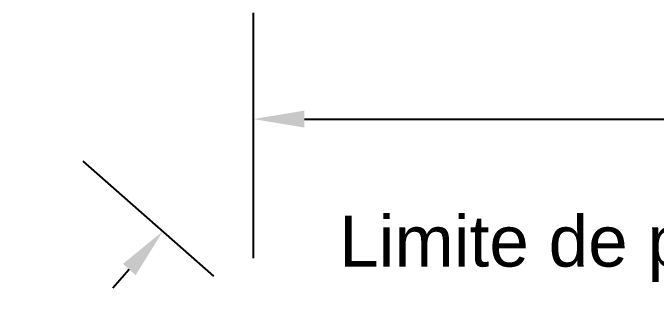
# Model space of a CAD drawing. Header units: millimetres. Extents: x 2334 to 13061, y 1687 to 13341.
# Drawn here: x 2339.06 to 2346.64, y 1728.69 to 1732.11 of the extents above; entities that cross this region are included whole.
import ezdxf

# ---------------------------------------------------------------- set-up
doc = ezdxf.new("R2010")
doc.units = ezdxf.units.MM
doc.layers.add('Cotations Lot', color=5, linetype='Continuous')
doc.layers.add('Texte', color=7, linetype='Continuous')
doc.styles.get("Standard").update_dxf_attribs({"font": 'arial.ttf'})
doc.dimstyles.new('ISO-25', dxfattribs={"dimtxt": 2.5, "dimasz": 2.5, "dimexe": 1.25, "dimexo": 0.625, "dimtad": 1, "dimtxsty": 'Standard', "dimcen": 2.5, "dimadec": 0, "dimazin": 0, "dimtfac": 1, "dimtmove": 0, "dimatfit": 3, "dimfxl": 1, "dimarcsym": 0})

# ---------------------------------------------------------------- blocks, each defined once
blk = doc.blocks.new('*D35')
at = {"layer": 'Cotations Lot', "color": 0, "lineweight": -2, "transparency": 16777216}
for p, q in [((2341.8922, 1729.2198), (2341.8922, 1732.105)), ((2362.9422, 1729.2198), (2362.9422, 1732.105)), ((2342.4922, 1730.855), (2351.0951, 1730.855)), ((2362.3422, 1730.855), (2354.0446, 1730.855))]:
    blk.add_line(p, q, dxfattribs=at)
at = {"layer": 'Cotations Lot', "color": 0, "transparency": 16777216}
for points in [[(2342.4922, 1730.955), (2342.4922, 1730.755), (2341.8922, 1730.855)], [(2362.3422, 1730.955), (2362.3422, 1730.755), (2362.9422, 1730.855)]]:
    blk.add_solid(points, dxfattribs=at)
at = {"layer": 'Defpoints', "color": 0, "transparency": 16777216}
for p in [(2341.8922, 1730.855), (2341.8922, 1728.5948), (2362.9422, 1728.5948)]:
    blk.add_point(p, dxfattribs=at)
at = {"layer": 'Cotations Lot', "color": 0, "transparency": 16777216, "insert": (2352.5698, 1730.855), "char_height": 0.5, "attachment_point": 5}
blk.add_mtext('21.05', dxfattribs=at)
blk = doc.blocks.new('*D38')
at = {"layer": 'Cotations Lot', "color": 0, "lineweight": -2, "transparency": 16777216}
for p, q in [((2341.423, 1729.0077), (2339.8853, 1730.3606)), ((2340.4275, 1729.0845), (2340.2341, 1728.8647)), ((2338.7129, 1725.9275), (2337.1752, 1727.2804)), ((2338.51, 1726.9052), (2338.5383, 1726.9373))]:
    blk.add_line(p, q, dxfattribs=at)
at = {"layer": 'Cotations Lot', "color": 0, "transparency": 16777216}
for points in [[(2340.3524, 1729.1505), (2340.5025, 1729.0184), (2340.8238, 1729.5349)], [(2338.4349, 1726.9712), (2338.5851, 1726.8391), (2338.1137, 1726.4547)]]:
    blk.add_solid(points, dxfattribs=at)
at = {"layer": 'Defpoints', "color": 0, "transparency": 16777216}
for p in [(2340.8238, 1729.5349), (2341.8922, 1728.5948), (2339.1821, 1725.5146)]:
    blk.add_point(p, dxfattribs=at)
at = {"layer": 'Cotations Lot', "color": 0, "transparency": 16777216, "insert": (2339.3514, 1727.9315), "char_height": 0.5, "attachment_point": 5, "rotation": 48.65696}
blk.add_mtext('4.10', dxfattribs=at)

msp = doc.modelspace()

# ---------------------------------------------------------------- texts
at = {"layer": 'Texte', "insert": (2342.9014, 1729.7188), "char_height": 0.6, "attachment_point": 1}
msp.add_mtext_dynamic_manual_height_columns('Limite de propriété', width=14.372746, gutter_width=12.5, heights=[2.2794], dxfattribs=at)

# ---------------------------------------------------------------- dimensions: what is measured, and where the dimension line sits
at = {"layer": 'Cotations Lot', "transparency": 33554636}
dim = msp.add_linear_dim(base=(2341.8922, 1730.855), p1=(2362.9422, 1728.5948), p2=(2341.8922, 1728.5948), dimstyle='ISO-25', override={"dimtxt": 0.5, "dimasz": 0.6, "dimzin": 0, "dimdsep": 46, "dimtmove": 2}, dxfattribs=at)
dim.commit()
dim.dimension.update_dxf_attribs({"geometry": '*D35', "text_midpoint": (2352.5698, 1730.855), "dimtype": 160})
dim = msp.add_linear_dim(base=(2340.8238, 1729.5349), p1=(2339.1821, 1725.5146), p2=(2341.8922, 1728.5948), angle=48.65696, dimstyle='ISO-25', override={"dimtxt": 0.5, "dimasz": 0.6, "dimzin": 0, "dimdsep": 46, "dimtmove": 2}, dxfattribs=at)
dim.commit()
dim.dimension.update_dxf_attribs({"geometry": '*D38', "text_midpoint": (2339.3514, 1727.9315), "dimtype": 161})

doc.saveas('drawing.dxf')
